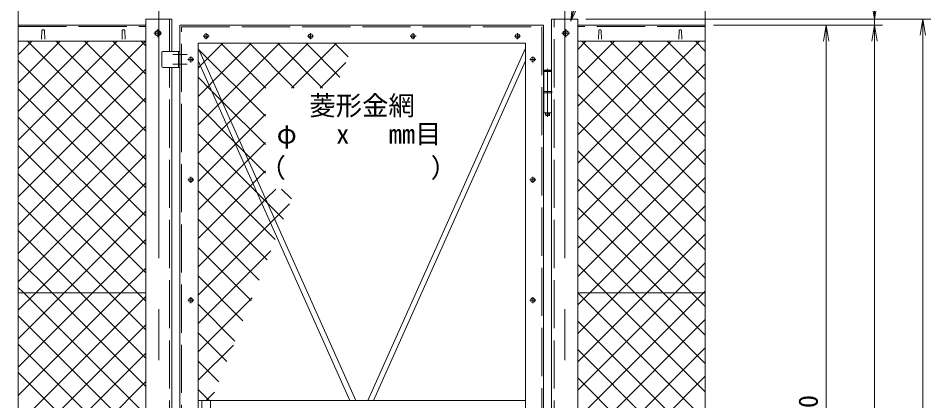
# Model space of a CAD drawing. Units: millimetres, scale not verified. Extents: x -4200 to 4200, y -2970 to 2970.
# Drawn here: x -2962 to -690, y 526 to 1479 of the extents above; entities that cross this region are included whole.
import ezdxf
from ezdxf.enums import TextEntityAlignment as Align

# ---------------------------------------------------------------- set-up
doc = ezdxf.new("R2010")
doc.units = ezdxf.units.MM
doc.header["$LTSCALE"] = 20
doc.linetypes.add('DASHED', pattern=[7.5, 6, -1.5])
doc.linetypes.add('USER1', pattern=[50.8, 31.75, -6.35, 6.35, -6.35])
for name, color, linetype, lineweight in [('0-1_D-STR3', 3, 'Continuous', 13), ('0-2_D-BMK', 2, 'USER1', 13), ('0-3_D-STR1', 1, 'Continuous', 18), ('0-6_D-STR-DIM', 7, 'Continuous', 9), ('0-7_0', 7, 'Continuous', 9), ('0-9_D-STR-TXT', 7, 'Continuous', 9), ('0-A_D-STR2', 7, 'Continuous', 9)]:
    doc.layers.add(name, color=color, linetype=linetype, lineweight=lineweight)
doc.styles.add('ＭＳ ゴシック', font='')
doc.styles.get('ＭＳ ゴシック').set_extended_font_data('MS Gothic')

# ---------------------------------------------------------------- blocks, each defined once
blk = doc.blocks.new('_Open')
at = {"layer": '0-7_0'}
blk.add_line((-20, 3.33), (0, 0), dxfattribs=at)
blk.add_lwpolyline([(-20, -3.33), (0, 0), (-20, 0)], dxfattribs=at)

msp = doc.modelspace()

# ---------------------------------------------------------------- linework, layer by layer
at = {"layer": '0-1_D-STR3'}
for p, q in [((-2620.55, 1445.12), (-2614.05, 1448.87)), ((-2620.55, 1437.61), (-2620.55, 1445.12)), ((-2614.05, 1433.86), (-2620.55, 1437.61)), ((-2614.05, 1448.87), (-2607.55, 1445.12)), ((-2607.55, 1437.61), (-2614.05, 1433.86)), ((-2607.55, 1445.12), (-2607.55, 1437.61)), ((-1599.05, 1448.87), (-1605.55, 1445.12)), ((-1605.55, 1445.12), (-1605.55, 1437.61)), ((-1605.55, 1437.61), (-1599.05, 1433.86)), ((-1592.55, 1445.12), (-1599.05, 1448.87)), ((-1599.05, 1433.86), (-1592.55, 1437.61)), ((-1592.55, 1437.61), (-1592.55, 1445.12)), ((-2604.05, 1394.37), (-2604.05, 1358.37)), ((-2559.05, 1396.37), (-2602.05, 1396.37)), ((-2559.05, 1396.37), (-2559.05, 1356.37)), ((-2121.76, 526.37), (-2514.05, 1404.44)), ((-2091.33, 526.37), (-1699.05, 1404.44)), ((-2136, 526.37), (-2514.05, 1372.57)), ((-2077.09, 526.37), (-1699.05, 1372.57)), ((-2559.05, 1356.37), (-2602.05, 1356.37)), ((-1634.35, 1346.37), (-1653.75, 1346.37)), ((-1653.75, 1346.37), (-1653.75, 1296.37)), ((-1653.55, 1348.37), (-1652.55, 1349.37)), ((-1653.55, 1348.37), (-1653.55, 1346.37)), ((-1653.55, 1348.37), (-1634.55, 1348.37)), ((-1635.55, 1349.37), (-1652.55, 1349.37)), ((-1635.55, 1349.37), (-1634.55, 1348.37)), ((-1634.55, 1348.37), (-1634.55, 1346.37)), ((-1634.35, 1346.37), (-1634.35, 1296.37)), ((-1633.55, 1296.37), (-1654.55, 1296.37)), ((-1654.55, 1296.37), (-1654.55, 1293.37)), ((-1633.55, 1296.37), (-1633.55, 1293.37)), ((-1633.55, 1293.37), (-1654.55, 1293.37)), ((-1653.75, 1293.37), (-1653.75, 1243.37)), ((-1634.35, 1293.37), (-1634.35, 1243.37)), ((-1634.35, 1243.37), (-1653.75, 1243.37)), ((-1649.05, 1243.37), (-1649.05, 1237.37)), ((-1648.05, 1236.37), (-1649.05, 1237.37)), ((-1640.05, 1236.37), (-1648.05, 1236.37)), ((-1639.05, 1243.37), (-1639.05, 1237.37)), ((-2961.55, 794.62), (-2644.05, 794.62)), ((-1251.55, 794.62), (-1569.05, 794.62)), ((-2505.05, 526.37), (-2505.05, 426.37)), ((-2483.05, 526.37), (-2483.05, 426.37))]:
    msp.add_line(p, q, dxfattribs=at)
at = {"layer": '0-1_D-STR3', "linetype": 'DASHED'}
msp.add_line((-2563.05, 1396.37), (-2563.05, 1356.37), dxfattribs=at)
at = {"layer": '0-1_D-STR3'}
msp.add_lwpolyline([(-1640.05, 1236.37), (-1639.05, 1237.37), (-1649.05, 1237.37)], dxfattribs=at)
for centre, radius in [((-2614.05, 1441.37), 6.25), ((-2494.05, 1434.37), 5.25), ((-2234.05, 1434.37), 5.25), ((-1979.05, 1434.37), 5.25), ((-1719.05, 1434.37), 5.25), ((-1599.05, 1441.37), 6.25), ((-2532.05, 1376.37), 5.25), ((-1681.05, 1376.37), 5.25), ((-1644.05, 1241.37), 2), ((-2532.05, 1076.37), 5.25), ((-1681.05, 1076.37), 5.25), ((-2532.05, 776.37), 5.25), ((-1681.05, 776.37), 5.25)]:
    msp.add_circle(centre, radius, dxfattribs=at)
for centre, start, end in [((-2602.05, 1394.37), 90, 180), ((-2602.05, 1358.37), 180, 270)]:
    msp.add_arc(centre, 2, start, end, dxfattribs=at)
at = {"layer": '0-2_D-BMK'}
for p, q in [((-2611.55, 1516.37), (-2611.55, -833.63)), ((-1601.55, 1516.37), (-1601.55, -833.63)), ((-2624.05, 1441.37), (-2604.05, 1441.37)), ((-2614.05, 1451.37), (-2614.05, 1431.37)), ((-2486.61, 1434.37), (-2501.49, 1434.37)), ((-2494.05, 1441.81), (-2494.05, 1426.93)), ((-2226.61, 1434.37), (-2241.49, 1434.37)), ((-2234.05, 1441.81), (-2234.05, 1426.93)), ((-1971.61, 1434.37), (-1986.49, 1434.37)), ((-1979.05, 1441.81), (-1979.05, 1426.93)), ((-1711.61, 1434.37), (-1726.49, 1434.37)), ((-1719.05, 1441.81), (-1719.05, 1426.93)), ((-1589.05, 1441.37), (-1609.05, 1441.37)), ((-1599.05, 1451.37), (-1599.05, 1431.37)), ((-2576.65, 1388.37), (-2541.45, 1388.37)), ((-2576.65, 1364.37), (-2541.45, 1364.37)), ((-2524.61, 1376.37), (-2539.49, 1376.37)), ((-2532.05, 1383.81), (-2532.05, 1368.93)), ((-1673.61, 1376.37), (-1688.49, 1376.37)), ((-1681.05, 1383.81), (-1681.05, 1368.93)), ((-1644.05, 1352.77), (-1644.05, 1233.61)), ((-2524.61, 1076.37), (-2539.49, 1076.37)), ((-2532.05, 1083.81), (-2532.05, 1068.93)), ((-1673.61, 1076.37), (-1688.49, 1076.37)), ((-1681.05, 1083.81), (-1681.05, 1068.93)), ((-2524.61, 776.37), (-2539.49, 776.37)), ((-2532.05, 783.81), (-2532.05, 768.93)), ((-1673.61, 776.37), (-1688.49, 776.37)), ((-1681.05, 783.81), (-1681.05, 768.93))]:
    msp.add_line(p, q, dxfattribs=at)
at = {"layer": '0-3_D-STR1'}
for p, q in [((-2644.05, 1476.37), (-2644.05, -793.63)), ((-2579.05, 1476.37), (-2644.05, 1476.37)), ((-2579.05, 1396.37), (-2579.05, 1476.37)), ((-1569.05, 1476.37), (-1569.05, -793.63)), ((-2961.55, 1461.37), (-2644.05, 1461.37)), ((-1251.55, 1461.37), (-1569.05, 1461.37)), ((-2902.55, 1448.24), (-2903.3, 1426.74)), ((-2896.55, 1448.24), (-2895.8, 1426.74)), ((-2702.55, 1448.24), (-2703.3, 1426.74)), ((-2696.55, 1448.24), (-2695.8, 1426.74)), ((-1516.55, 1448.24), (-1517.3, 1426.74)), ((-1510.55, 1448.24), (-1509.8, 1426.74)), ((-1316.55, 1448.24), (-1317.3, 1426.74)), ((-1310.55, 1448.24), (-1309.8, 1426.74)), ((-2644.05, 1421.37), (-2961.55, 1421.37)), ((-2514.05, 1416.37), (-1699.05, 1416.37)), ((-2514.05, -463.63), (-2514.05, 1416.37)), ((-1699.05, 1416.37), (-1699.05, -463.63)), ((-1569.05, 1421.37), (-1251.55, 1421.37)), ((-2579.05, -793.63), (-2579.05, 1356.37)), ((-1699.05, 526.37), (-2514.05, 526.37))]:
    msp.add_line(p, q, dxfattribs=at)
at = {"layer": '0-3_D-STR1', "linetype": 'DASHED'}
for p, q in [((-2585.05, 1396.37), (-2585.05, 1476.37)), ((-1628.05, -793.63), (-1628.05, 1476.37)), ((-2961.55, 1458.37), (-2644.05, 1458.37)), ((-2555.05, -504.63), (-2555.05, 1457.37)), ((-1251.55, 1458.37), (-1569.05, 1458.37)), ((-2585.05, -793.63), (-2585.05, 1356.37))]:
    msp.add_line(p, q, dxfattribs=at)
at = {"layer": '0-3_D-STR1'}
msp.add_lwpolyline([(-1569.05, -793.63), (-1634.05, -793.63), (-1634.05, 1476.37), (-1569.05, 1476.37)], dxfattribs=at)
msp.add_lwpolyline([(-1654.05, 1461.37), (-1654.05, -508.63), (-2559.05, -508.63), (-2559.05, 1461.37)], close=True, dxfattribs=at)
at = {"layer": '0-3_D-STR1', "linetype": 'DASHED'}
msp.add_lwpolyline([(-2555.05, 1457.37), (-1658.05, 1457.37), (-1658.05, -504.63)], dxfattribs=at)
at = {"layer": '0-3_D-STR1'}
for centre in [(-2899.55, 1446.99), (-2699.55, 1446.99), (-1513.55, 1446.99), (-1313.55, 1446.99)]:
    msp.add_arc(centre, 3.25, 22.61986, 157.38014, dxfattribs=at)
at = {"layer": '0-6_D-STR-DIM'}
for p, q in [((-2961.55, 1525.82), (-2961.55, 465.59)), ((-1251.55, 1525.82), (-1251.55, 465.59)), ((-1549.05, 1476.37), (-810.5, 1476.37)), ((-1549.05, 1476.37), (-690.5, 1476.37)), ((-830.5, 1461.37), (-830.5, 1476.37)), ((-1231.55, 1461.37), (-930.5, 1461.37)), ((-1231.55, 1461.37), (-810.5, 1461.37)), ((-1231.55, 1461.37), (-810.5, 1461.37)), ((-710.5, -753.63), (-710.5, 1436.37)), ((-950.5, 1421.37), (-950.5, -468.63)), ((-830.5, 1421.37), (-830.5, -498.63)), ((-830.5, 1421.37), (-830.5, 1381.37))]:
    msp.add_line(p, q, dxfattribs=at)
at = {"layer": '0-9_D-STR-TXT'}
msp.add_lwpolyline([(-1076.91, 1608.02), (-1547.88, 1608.02), (-1585.97, 1473.75)], dxfattribs=at)
at = {"layer": '0-A_D-STR2'}
for p, q in [((-2961.55, 1387.63), (-2927.8, 1421.37)), ((-2961.55, 1316.92), (-2857.09, 1421.37)), ((-2961.55, 1246.2), (-2786.38, 1421.37)), ((-2961.55, 1175.49), (-2715.67, 1421.37)), ((-2961.55, 1104.78), (-2644.96, 1421.37)), ((-2644.05, 1127.19), (-2938.23, 1421.37)), ((-2644.05, 1197.9), (-2867.51, 1421.37)), ((-2644.05, 1268.61), (-2796.8, 1421.37)), ((-2644.05, 1339.32), (-2726.09, 1421.37)), ((-2644.05, 1410.03), (-2655.38, 1421.37)), ((-2498.7, 1370.09), (-2452.43, 1416.37)), ((-2476.87, 1321.22), (-2381.72, 1416.37)), ((-2345.49, 1304.81), (-2457.04, 1416.37)), ((-2455.03, 1272.34), (-2311.01, 1416.37)), ((-2433.2, 1223.47), (-2240.3, 1416.37)), ((-2274.78, 1304.81), (-2386.33, 1416.37)), ((-2204.06, 1304.81), (-2315.62, 1416.37)), ((-2281.14, 1304.81), (-2169.59, 1416.37)), ((-2160.91, 1332.38), (-2244.91, 1416.37)), ((-2140.81, 1382.98), (-2174.2, 1416.37)), ((-1569.05, 1400.91), (-1548.59, 1421.37)), ((-1569.05, 1330.2), (-1477.88, 1421.37)), ((-1569.05, 1259.49), (-1407.17, 1421.37)), ((-1569.05, 1188.78), (-1336.46, 1421.37)), ((-1569.05, 1118.07), (-1265.75, 1421.37)), ((-1251.55, 1113.9), (-1559.01, 1421.37)), ((-1251.55, 1184.61), (-1488.3, 1421.37)), ((-1251.55, 1255.32), (-1417.59, 1421.37)), ((-1251.55, 1326.03), (-1346.88, 1421.37)), ((-1251.55, 1396.74), (-1276.17, 1421.37)), ((-2644.05, 1056.48), (-2961.55, 1373.98)), ((-2508.54, 1360.25), (-2498.7, 1370.09)), ((-2210.43, 1304.81), (-2146.44, 1368.8)), ((-1569.05, 1047.36), (-1251.55, 1364.86)), ((-2961.55, 1034.07), (-2644.05, 1351.57)), ((-2514.05, 1354.75), (-2508.54, 1360.25)), ((-1251.55, 1043.19), (-1569.05, 1360.69)), ((-2486.71, 1311.38), (-2476.87, 1321.22)), ((-2644.05, 985.77), (-2961.55, 1303.27)), ((-2514.05, 1284.04), (-2486.71, 1311.38)), ((-2961.55, 963.36), (-2644.05, 1280.86)), ((-2464.87, 1262.5), (-2455.03, 1272.34)), ((-1569.05, 976.65), (-1251.55, 1294.15)), ((-1251.55, 972.48), (-1569.05, 1289.98)), ((-2514.05, 1213.33), (-2464.87, 1262.5)), ((-2644.05, 915.06), (-2961.55, 1232.56)), ((-2961.55, 892.65), (-2644.05, 1210.15)), ((-2514.05, 1142.62), (-2443.04, 1213.63)), ((-2443.04, 1213.63), (-2433.2, 1223.47)), ((-1569.05, 905.94), (-1251.55, 1223.44)), ((-1251.55, 901.77), (-1569.05, 1219.27)), ((-2644.05, 844.35), (-2961.55, 1161.85)), ((-2961.55, 821.94), (-2644.05, 1139.44)), ((-1569.05, 835.23), (-1251.55, 1152.73)), ((-1251.55, 831.06), (-1569.05, 1148.56)), ((-2321.77, 927.55), (-2514.05, 1119.82)), ((-2665.03, 794.62), (-2961.55, 1091.13)), ((-2918.16, 794.62), (-2644.05, 1068.73)), ((-1285.82, 794.62), (-1569.05, 1077.85)), ((-1538.95, 794.62), (-1251.55, 1082.02)), ((-2341.88, 876.94), (-2514.05, 1049.11)), ((-2281.56, 1028.75), (-2306.23, 1053.43)), ((-2735.74, 794.62), (-2961.55, 1020.42)), ((-1356.53, 794.62), (-1569.05, 1007.14)), ((-1468.23, 794.62), (-1251.55, 1011.31)), ((-2847.45, 794.62), (-2644.05, 998.02)), ((-2361.98, 826.34), (-2514.05, 978.4)), ((-2806.45, 794.62), (-2961.55, 949.71)), ((-1427.24, 794.62), (-1569.05, 936.43)), ((-1397.52, 794.62), (-1251.55, 940.6)), ((-2776.74, 794.62), (-2644.05, 927.31)), ((-2382.09, 775.74), (-2514.05, 907.69)), ((-2514.05, 718.35), (-2332.93, 899.47)), ((-2877.16, 794.62), (-2961.55, 879)), ((-1497.95, 794.62), (-1569.05, 865.72)), ((-1326.81, 794.62), (-1251.55, 869.88)), ((-2706.03, 794.62), (-2644.05, 856.6)), ((-2402.2, 725.13), (-2514.05, 836.98)), ((-2947.87, 794.62), (-2961.55, 808.29)), ((-1256.1, 794.62), (-1251.55, 799.17)), ((-2961.55, 751.23), (-2918.16, 794.62)), ((-2961.55, 680.52), (-2847.45, 794.62)), ((-2961.55, 609.81), (-2776.74, 794.62)), ((-2961.55, 539.1), (-2706.03, 794.62)), ((-2961.55, 468.39), (-2644.05, 785.89)), ((-2644.05, 490.79), (-2947.87, 794.62)), ((-2644.05, 561.5), (-2877.16, 794.62)), ((-2644.05, 632.21), (-2806.45, 794.62)), ((-2644.05, 702.92), (-2735.74, 794.62)), ((-2644.05, 773.63), (-2665.03, 794.62)), ((-2514.05, 647.64), (-2379.55, 782.14)), ((-1569.05, 764.52), (-1538.95, 794.62)), ((-1569.05, 693.81), (-1468.23, 794.62)), ((-1569.05, 623.1), (-1397.52, 794.62)), ((-1569.05, 552.38), (-1326.81, 794.62)), ((-1569.05, 481.67), (-1256.1, 794.62)), ((-1251.55, 548.22), (-1497.95, 794.62)), ((-1251.55, 618.93), (-1427.24, 794.62)), ((-1251.55, 689.64), (-1356.53, 794.62)), ((-1251.55, 760.35), (-1285.82, 794.62)), ((-2422.31, 674.53), (-2514.05, 766.27)), ((-2644.05, 420.08), (-2961.55, 737.58)), ((-1569.05, 410.96), (-1251.55, 728.46)), ((-2961.55, 397.68), (-2644.05, 715.18)), ((-1275.85, 431.1), (-1569.05, 724.29)), ((-2442.41, 623.92), (-2514.05, 695.56)), ((-2644.05, 349.37), (-2961.55, 666.87)), ((-2514.05, 576.93), (-2426.17, 664.81)), ((-2961.55, 326.97), (-2644.05, 644.47)), ((-1569.05, 340.25), (-1251.55, 657.75)), ((-1251.55, 336.08), (-1569.05, 653.58)), ((-2462.52, 573.32), (-2514.05, 624.85)), ((-2644.05, 278.66), (-2961.55, 596.16)), ((-2961.55, 256.26), (-2644.05, 573.76)), ((-1569.05, 269.54), (-1251.55, 587.04)), ((-1251.55, 265.37), (-1569.05, 582.87)), ((-2486.28, 526.37), (-2514.05, 554.14)), ((-2493.9, 526.37), (-2472.79, 547.48))]:
    msp.add_line(p, q, dxfattribs=at)
for points in [[(-2346.04, 1234.66), (-2512.61, 1401.23), (-2514.05, 1402.66)], [(-2346.04, 1163.95), (-2455.51, 1273.42), (-2481.25, 1299.16), (-2514.05, 1331.95)], [(-2346.04, 1093.24), (-2398.41, 1145.61), (-2424.15, 1171.35), (-2514.05, 1261.24)], [(-2514.05, 1071.91), (-2421.2, 1164.75), (-2411.36, 1174.59), (-2346.04, 1239.91)], [(-2301.66, 978.15), (-2341.31, 1017.8), (-2367.05, 1043.54), (-2514.05, 1190.53)], [(-2514.05, 1001.2), (-2399.37, 1115.87), (-2389.53, 1125.72), (-2346.04, 1169.2)], [(-2514.05, 930.49), (-2377.53, 1067), (-2367.69, 1076.84), (-2346.04, 1098.49)], [(-2514.05, 859.77), (-2355.7, 1018.12), (-2345.85, 1027.97), (-2320.39, 1053.43)], [(-2514.05, 789.06), (-2333.86, 969.25), (-2324.02, 979.09), (-2286.3, 1016.81)], [(-1251.55, 477.51), (-1568.66, 794.62), (-1569.05, 795.01)]]:
    msp.add_lwpolyline(points, dxfattribs=at)

# ---------------------------------------------------------------- block references
at = {"layer": '0-6_D-STR-DIM', "xscale": 2, "yscale": 2}
for p, rotation in [((-830.5, 1476.37), 270), ((-710.5, 1476.37), 90), ((-950.5, 1461.37), 90), ((-830.5, 1461.37), 90), ((-830.5, 1461.37), 90)]:
    msp.add_blockref('_Open', p, dxfattribs=dict(at, rotation=rotation))
at = {"layer": '0-9_D-STR-TXT', "xscale": 2, "yscale": 2, "rotation": 254.16392}
msp.add_blockref('_Open', (-1586.51, 1471.82), dxfattribs=at)

# ---------------------------------------------------------------- texts
at = {"layer": '0-6_D-STR-DIM', "style": 'ＭＳ ゴシック'}
msp.add_text('1970', height=48.09, rotation=90, dxfattribs=at).set_placement((-957.25, 409.47), align=Align.BOTTOM_LEFT)
at = {"layer": '0-9_D-STR-TXT', "style": 'ＭＳ ゴシック'}
for s, p in [('菱形金網', (-2236.97, 1222.76)), ('φ   x   mm目', (-2318.18, 1152.32)), ('（\u3000\u3000   \u3000\u3000）', (-2361.2, 1067.85))]:
    msp.add_text(s, height=48.09, dxfattribs=at).set_placement(p, align=Align.BOTTOM_LEFT)

doc.saveas('drawing.dxf')
